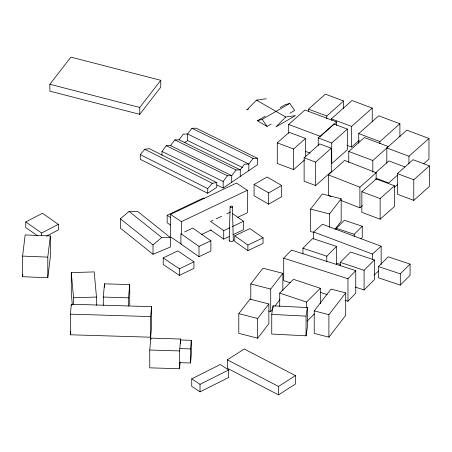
<?xml version="1.0" encoding="UTF-8"?>
<svg xmlns="http://www.w3.org/2000/svg" width="452" height="452" viewBox="0 0 452 452"><rect width="100%" height="100%" fill="white"/><g stroke="black" fill="none" stroke-linecap="round" stroke-linejoin="round"><path stroke-width="0.68" d="M376.154 179.625L376.154 172.754L344.656 160.415L328.401 174.867L328.401 195.484L331.022 196.513M230.108 206.79L229.187 240.532M70.416 314.163L71.314 304.236L151.556 306.665L151.556 327.282L150.652 337.209L70.416 334.779L70.416 314.163L150.652 316.586L151.556 306.665M70.416 334.779L70.715 331.469M103.293 305.309L103.293 297.06L104.497 283.828L129.713 284.59L129.713 305.207M128.515 306.072L128.515 297.823L129.713 284.59M180.139 362.431L179.563 368.742L149.759 367.838L149.759 350.029L150.844 338.119L180.647 339.023L180.647 343.814M179.563 368.742L179.563 350.933L180.647 339.023M179.958 362.657L190.541 362.973L190.541 348.916L191.32 340.316L180.738 339.994M190.541 362.973L191.32 354.374L191.32 340.316M22.6 256.098L25.159 234.938L50.353 235.955L50.353 256.578L47.793 277.731L22.6 276.714L22.6 256.098L47.793 257.115L50.353 235.955M22.6 276.714L22.849 274.669M271.742 314.4L273.042 305.818L307.349 307.552L307.349 327.231L306.049 335.813L271.742 334.079L271.742 314.4L306.049 316.134L307.349 307.552M161.974 155.347L161.974 151.414L166.251 145.697L170.534 145.606L231.718 175.675L231.718 182.235M170.534 145.606L174.811 139.894L179.088 139.804L240.278 169.873L240.278 176.433M179.088 139.804L183.365 134.091L187.642 134.001L248.832 164.065L248.832 170.63M216.858 184.941L223.164 188.038L257.386 164.822L257.386 158.262L196.196 128.198L191.919 128.289L187.642 134.001L187.642 140.561L184.789 142.499M223.164 188.038L223.164 181.478L227.441 175.766L231.718 175.675L235.995 169.963L240.278 169.873L244.555 164.155L248.832 164.065L253.109 158.353L257.386 158.262M250.792 299.416L250.792 283.952L262.928 268.211L282.85 273.33L282.85 290.201M314.004 232.447L310.637 231.582L310.637 209.09L322.304 193.953L341.181 198.807L341.181 221.299L334.926 229.407M238.792 313.66L250.001 299.128L268.872 303.981L268.872 323.66L257.668 338.192L238.792 333.339L238.792 313.66L257.668 318.507L268.872 303.981M268.72 311.055L270.714 311.564L270.714 289.071L282.85 273.33M329.508 227.294L329.508 213.937L341.181 198.807M270.714 311.564L272.805 308.852M274.901 306.14L279.924 299.625M314.225 310.891L331.028 289.099L345.712 292.873L345.712 315.366L328.903 337.158L314.225 333.39L314.225 310.891L328.903 314.665L345.712 292.873M49.867 84.275L70.885 57.121L160.765 80.315L160.765 87.18L139.741 114.333L49.867 91.146L49.867 84.275L139.741 107.469L160.765 80.315M140.256 154.624L144.781 149.284L149.307 148.629L216.774 182.608L216.774 187.292L207.722 193.286L140.256 159.307L140.256 154.624L207.722 188.603L207.722 193.286M207.722 188.603L212.248 183.263L216.774 182.608M290.41 282.805L283.72 280.664L283.72 258.171L291.512 250.058L355.758 270.618L355.758 293.111L347.972 301.224L345.294 300.371M347.972 301.224L347.972 278.731L355.758 270.618M266.251 98.745L256.51 100.152L246.775 109.994L248.6 108.938M285.732 117.023L275.991 126.865L295.472 115.616L285.732 117.023L256.51 100.152M302.93 253.866L302.93 248.238L312.688 238.486L336.548 246.436L336.548 264.714M336.322 229.723L336.322 228.316L344.356 220.282L362.25 226.249L362.25 237.492L360.832 238.91M279.709 306.45L279.709 293.099L293.484 279.325L320.321 288.269L320.321 303.733M326.79 261.815L326.79 256.194L336.548 246.436M354.21 236.39L354.21 234.283L362.25 226.249M340.226 265.866L340.226 262.352L350.554 252.018L374.414 259.973L374.414 279.652L364.08 289.986L355.464 287.116M306.552 307.665L306.552 302.043L320.321 288.269M307.044 321.231L314.422 313.852M364.08 289.986L364.08 270.302L374.414 259.973M378.437 266.567L388.195 256.809L410.06 264.098L410.06 275.347L400.302 285.105L378.437 277.81L378.437 266.567L400.302 273.855L410.06 264.098M288.67 133.413L288.67 124.475L304.919 110.028L336.689 121.938L336.689 125.373M308.484 111.209L308.484 109.147L325.367 94.14L343.656 100.999L343.656 108.559M304.501 159.963L293.659 169.607L277.291 163.471L277.291 142.849L289.167 132.289L305.535 138.425L305.535 156.985M326.773 118.752L326.773 116.006L343.656 100.999M293.659 169.607L293.659 148.985L305.535 138.425M331.378 120.215L331.378 118.842L352.006 100.502L372.222 108.079L372.222 121.825M318.253 145.499L318.253 137.939L333.881 124.04L347.362 129.097L347.362 149.714L331.728 163.607L331.728 142.99L347.362 129.097M336.689 121.938L320.434 136.385L288.67 124.475M304.123 157.793L319.75 143.9L331.299 148.228L331.299 171.658L315.671 185.552L304.123 181.224L304.123 157.793L315.671 162.121L331.299 148.228M347.029 145.329L351.594 147.041L351.594 126.419L372.222 108.079M358.724 143.233L358.724 133.611L378.725 115.825L399.907 123.769L399.907 136.826M351.594 147.041L359.329 140.16M348.752 162.46L348.752 151.465L364.38 137.566L388.449 146.589L372.821 160.488L372.821 172.172M379.9 143.617L379.9 141.555L399.907 123.769M386.81 163.076L386.81 147.957L406.817 130.17L428.959 138.476L428.959 159.093L423.693 163.771M375.51 172.811L388.901 160.912L404.941 166.929M340.87 200.366L359.899 207.824L359.899 187.207L376.154 172.754M313.677 239.052L313.677 232.023L322.434 224.237L381.155 246.255L381.155 264.533M361.843 191.727L376.222 178.941L394.511 185.8L394.511 206.423L380.132 219.203L361.843 212.344L361.843 191.727L380.132 198.586L394.511 185.8M408.953 163.822L408.953 156.262L428.959 138.476M397.404 173.619L413.038 159.725L429.4 165.861L429.4 186.478L413.772 200.372L397.404 194.236L397.404 173.619L413.772 179.755L429.4 165.861M359.899 207.824L362.521 205.49M397.472 175.19L388.72 182.97L375.889 178.156M394.387 187.309L397.472 184.563M372.403 259.663L372.403 254.035L381.155 246.255M373.945 275.155L378.578 271.036M120.379 218.785L129.086 211.412L137.787 211.536L170.421 237.656L170.421 247.029L153.008 254.278L120.379 228.158L120.379 218.785L153.008 244.905L153.008 254.278M153.008 244.905L161.714 237.532L170.421 237.656M227.345 359.837L244.238 349L295.422 375.606L295.422 384.042L278.522 394.878L227.345 368.273L227.345 359.837L278.522 386.443L295.422 375.606M271.262 123.967L267.064 126.396L257.324 120.769L265.121 116.266M280.121 107.61L284.918 104.836L289.788 103.435L294.659 110.463L289.862 113.232M257.324 120.769L262.194 119.368L289.788 103.435M254.08 184.501L267.064 177.003L281.675 185.439L281.675 196.682L268.686 204.18L254.08 195.744L254.08 184.501L268.686 192.936L281.675 185.439M37.674 235.876L25.775 227.565L25.775 221.938L42.471 213.259L58.336 224.35L58.336 229.972L46.584 236.08M25.775 221.938L41.64 233.029L58.336 224.35M191.733 378.844L220.322 364.498L228.605 370.002L228.605 377.499L200.016 391.844L191.733 386.341L191.733 378.844L200.016 384.347L200.016 391.844M200.016 384.347L228.605 370.002M163.217 257.928L177.749 250.894L193.948 261.787L193.948 268.347L179.416 275.387L163.217 264.493L163.217 257.928L179.416 268.827L179.416 275.387M179.416 268.827L193.948 261.787M170.455 225.045L167.172 222.746L167.172 215.248L203.457 198.01L204.553 198.778M181.371 244.12L170.517 236.888L170.517 214.395L236.481 183.06L247.34 190.286L247.34 212.785L237.825 217.299M170.517 214.395L181.371 221.627L247.34 190.286M184.659 231.932L192.784 228.074L210.869 240.763L210.869 251.075L198.999 256.713L180.907 244.023L180.907 233.712L198.999 246.402L198.999 256.713M213.067 220.31L210.598 221.486L223.723 230.695L223.723 239.131L229.288 236.486M216.163 218.841L221.729 216.197M226.678 213.847L230.384 212.084M201.671 234.475L211.186 229.955M223.723 230.695L229.91 227.757M232.384 226.582L243.515 221.294L243.515 229.729L233 234.724M198.999 246.402L210.869 240.763M234.757 235.82L249.933 228.61L263.058 237.82L263.058 243.442L247.888 250.651L234.757 241.441L234.757 235.82L247.888 245.029L247.888 250.651M247.888 245.029L263.058 237.82M72.286 304.394L71.275 293.218L71.275 272.601L94.197 271.906L96.479 297.054L96.479 305.303M71.275 272.601L73.557 297.749L96.479 297.054M103.293 297.06L128.515 297.823M179.958 348.599L190.541 348.916M149.759 350.029L179.563 350.933M310.637 209.09L329.508 213.937M250.792 283.952L270.714 289.071M283.72 258.171L347.972 278.731M320.53 292.444L327.22 294.585M336.322 228.316L354.21 234.283M302.93 248.238L326.79 256.194M340.226 262.352L364.08 270.302M279.709 293.099L306.552 302.043M308.484 109.147L326.773 116.006M331.378 118.842L351.594 126.419M358.724 133.611L379.9 141.555M386.81 147.957L408.953 156.262M318.253 137.939L331.728 142.99M348.752 151.465L372.821 160.488M305.524 151.414L310.061 153.115M277.291 142.849L293.659 148.985M313.677 232.023L372.403 254.035M336.774 263.171L340.729 264.657M328.401 174.867L359.899 187.207M191.919 128.289L253.109 158.353M187.642 140.561L242.521 167.528M174.811 139.894L235.995 169.963M166.251 145.697L227.441 175.766M161.974 151.414L223.164 181.478M144.781 149.284L212.248 183.263M232.667 213.683L243.515 221.294M210.598 229.921L223.723 239.131M167.172 215.248L170.455 217.548M129.086 211.412L161.714 237.532M262.194 119.368L267.064 126.396M233.317 240.532L232.401 206.79M413.772 179.755L413.772 200.372M400.302 273.855L400.302 285.105M380.132 198.586L380.132 219.203M328.903 314.665L328.903 337.158M315.671 162.121L315.671 185.552M306.049 316.134L306.049 335.813M278.522 386.443L278.522 394.878M273.042 305.818L273.042 307.925M268.686 192.936L268.686 204.18M257.668 318.507L257.668 338.192M181.371 221.627L181.371 234.277M150.844 338.119L150.844 339.486M150.652 316.586L150.652 337.209M139.741 107.469L139.741 114.333M104.497 283.828L104.497 287.263M73.557 297.749L73.557 304.62M71.314 304.236L71.314 305.608M47.793 257.115L47.793 277.731M41.64 233.029L41.64 235.837M233.164 240.074A2.068 1.192 0 0 1 231.254 241.724A2.068 1.192 0 0 1 229.345 240.074M230.339 207.197A1.147 0.661 0 0 0 232.311 207.044A1.147 0.661 0 0 0 231.102 206.135A1.147 0.661 0 0 0 230.339 207.197"/></g></svg>
